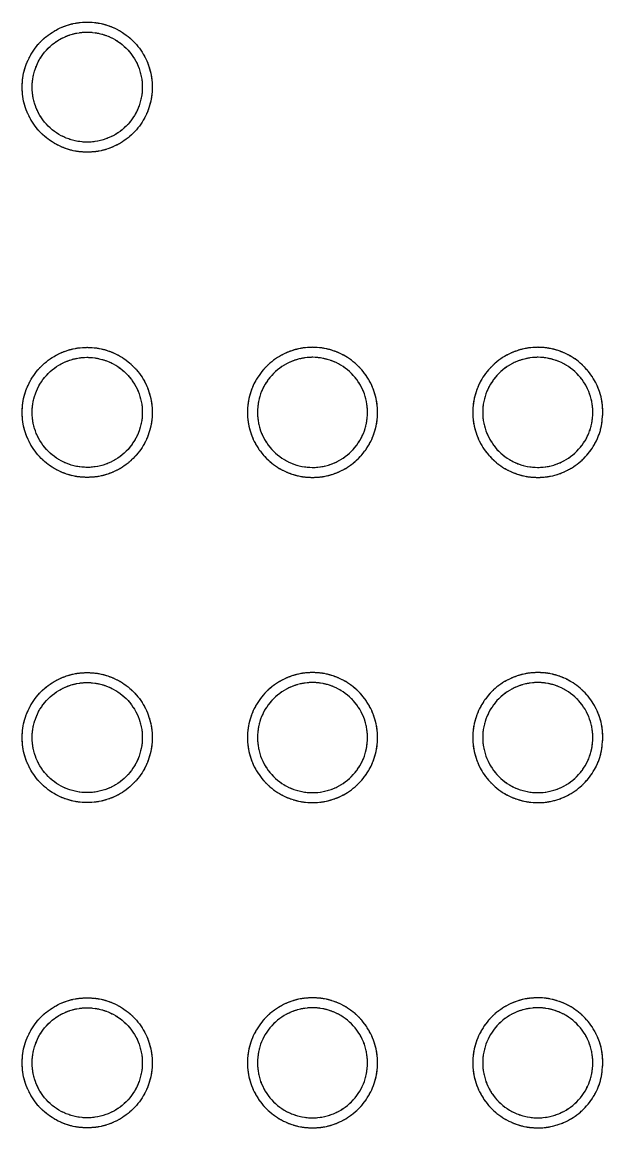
# Model space of a CAD drawing. Header units: millimetres. Extents: x 18456 to 179493, y -203649 to 469211.
# Drawn here: x 108731.6 to 108847.6, y 133490.6 to 133711.6 of the extents above; entities that cross this region are included whole.
import ezdxf

# ---------------------------------------------------------------- set-up
doc = ezdxf.new("R2010")
doc.units = ezdxf.units.MM
doc.linetypes.add('X-평면도(기본형)$0$HIDDENX2', pattern=[0.75, 0.5, -0.25])
doc.layers.add('X-평면도(기본형)$0$FUR', color=6, linetype='Continuous', true_color=0xff00ff)
doc.layers.add('X-평면도(기본형)$0$KITC', color=6, linetype='Continuous', true_color=0xff00ff)

# ---------------------------------------------------------------- blocks, each defined once
blk = doc.blocks.new('X-평면도(기본형)$0$SB1703 1500')
at = {"layer": 'X-평면도(기본형)$0$FUR', "color": 8, "linetype": 'X-평면도(기본형)$0$HIDDENX2', "ltscale": 2, "true_color": 0x808080}
for points, knots in [([(556.7, 535), (556.71, 535.43), (556.73, 536.27), (557.04, 538.31), (557.97, 541), (560.04, 543.95), (562.79, 546.2), (566.09, 547.71), (568.48, 547.91), (569.7, 548)], [0, 0, 0, 0, 0.06215, 0.124303, 0.302557, 0.476039, 0.648196, 0.821699, 1, 1, 1, 1]), ([(558.7, 535), (558.69, 536.44), (558.99, 537.89), (560.08, 540.53), (560.91, 541.77), (562.93, 543.79), (564.17, 544.62), (566.8, 545.71), (568.27, 546.01), (571.13, 546.01), (572.59, 545.71), (575.22, 544.62), (576.47, 543.79), (578.49, 541.77), (579.31, 540.54), (580.13, 538.55), (580.55, 537.17), (580.7, 535.72), (580.7, 535)], [0, 0, 0, 0, 0.125, 0.125, 0.25, 0.25, 0.375, 0.375, 0.5, 0.5, 0.625, 0.625, 0.75, 0.75, 0.875, 0.875, 0.9375, 1, 1, 1, 1]), ([(569.7, 548), (570.3, 547.98), (571.49, 547.93), (573.25, 547.55), (574.93, 546.95), (576.52, 546.12), (577.98, 545.08), (579.29, 543.84), (580.41, 542.44), (581.32, 540.91), (582.02, 539.26), (582.44, 537.7), (582.66, 536.27), (582.69, 535.43), (582.7, 535)], [0, 0, 0, 0, 0.088042, 0.175459, 0.262672, 0.350076, 0.438092, 0.526097, 0.613477, 0.700655, 0.788028, 0.876017, 0.938006, 1, 1, 1, 1]), ([(621.7, 535), (621.71, 535.43), (621.73, 536.28), (622.04, 538.3), (622.96, 540.98), (625.03, 543.94), (627.82, 546.22), (631.12, 547.72), (633.5, 547.91), (634.7, 548)], [0, 0, 0, 0, 0.062497, 0.124999, 0.300236, 0.474659, 0.65048, 0.824855, 1, 1, 1, 1]), ([(623.7, 535.01), (623.7, 536.44), (623.98, 537.87), (625.08, 540.54), (625.9, 541.77), (627.94, 543.8), (629.15, 544.61), (631.81, 545.72), (633.26, 546), (636.14, 546), (637.57, 545.72), (640.23, 544.62), (641.46, 543.8), (643.49, 541.76), (644.3, 540.55), (645.13, 538.56), (645.56, 537.15), (645.7, 535.72), (645.7, 535)], [0, 0, 0, 0, 0.125, 0.125, 0.25, 0.25, 0.375, 0.375, 0.5, 0.5, 0.625, 0.625, 0.75, 0.75, 0.875, 0.875, 0.9375, 1, 1, 1, 1]), ([(634.7, 548), (635.3, 547.98), (636.49, 547.93), (638.24, 547.55), (639.92, 546.95), (641.51, 546.12), (642.97, 545.08), (644.28, 543.85), (645.4, 542.46), (646.32, 540.92), (647.02, 539.28), (647.44, 537.71), (647.66, 536.28), (647.68, 535.43), (647.7, 535)], [0, 0, 0, 0, 0.087928, 0.175234, 0.262339, 0.349635, 0.437543, 0.525455, 0.612762, 0.699881, 0.78721, 0.875169, 0.937583, 1, 1, 1, 1]), ([(686.7, 535), (686.71, 535.43), (686.73, 536.28), (687.05, 538.32), (687.98, 541.01), (690.05, 543.96), (692.8, 546.2), (696.09, 547.71), (698.48, 547.91), (699.7, 548)], [0, 0, 0, 0, 0.06256, 0.125123, 0.303291, 0.476637, 0.648633, 0.821947, 1, 1, 1, 1]), ([(688.7, 535.01), (688.7, 536.44), (688.98, 537.87), (690.08, 540.54), (690.9, 541.77), (692.94, 543.8), (694.15, 544.61), (696.81, 545.72), (698.26, 546), (701.14, 546), (702.57, 545.72), (705.23, 544.62), (706.46, 543.8), (708.49, 541.76), (709.3, 540.55), (710.13, 538.56), (710.56, 537.15), (710.7, 535.72), (710.7, 535)], [0, 0, 0, 0, 0.125, 0.125, 0.25, 0.25, 0.375, 0.375, 0.5, 0.5, 0.625, 0.625, 0.75, 0.75, 0.875, 0.875, 0.9375, 1, 1, 1, 1]), ([(699.7, 548), (700.3, 547.98), (701.49, 547.93), (703.24, 547.55), (704.92, 546.95), (706.51, 546.13), (707.97, 545.09), (709.28, 543.85), (710.4, 542.46), (711.31, 540.93), (712.02, 539.28), (712.44, 537.71), (712.66, 536.28), (712.68, 535.43), (712.7, 535)], [0, 0, 0, 0, 0.087915, 0.175213, 0.26231, 0.349601, 0.437504, 0.525412, 0.612715, 0.699831, 0.787156, 0.875113, 0.937555, 1, 1, 1, 1]), ([(569.7, 522), (569.07, 522.03), (567.83, 522.08), (566.02, 522.49), (564.28, 523.14), (562.65, 524.03), (561.16, 525.14), (559.84, 526.46), (558.72, 527.96), (557.83, 529.59), (557.19, 531.32), (556.77, 533.14), (556.72, 534.38), (556.7, 535)], [0, 0, 0, 0, 0.091538, 0.182262, 0.272651, 0.363142, 0.454185, 0.545957, 0.636987, 0.727454, 0.817813, 0.908502, 1, 1, 1, 1]), ([(580.7, 535), (580.7, 534.28), (580.55, 532.84), (580.14, 531.47), (579.31, 529.47), (578.49, 528.24), (576.46, 526.21), (575.23, 525.39), (572.59, 524.29), (571.13, 524), (568.27, 524), (566.81, 524.29), (564.17, 525.38), (562.93, 526.21), (560.91, 528.24), (560.08, 529.47), (558.98, 532.13), (558.7, 533.56), (558.7, 535)], [0, 0, 0, 0, 0.0625, 0.125, 0.125, 0.25, 0.25, 0.375, 0.375, 0.5, 0.5, 0.625, 0.625, 0.75, 0.75, 0.875, 0.875, 1, 1, 1, 1]), ([(582.7, 535), (582.67, 534.38), (582.62, 533.14), (582.21, 531.32), (581.56, 529.59), (580.67, 527.96), (579.56, 526.46), (578.24, 525.14), (576.74, 524.03), (575.11, 523.14), (573.38, 522.49), (571.56, 522.08), (570.32, 522.03), (569.7, 522)], [0, 0, 0, 0, 0.09147, 0.182145, 0.272505, 0.362983, 0.454029, 0.54582, 0.636879, 0.727381, 0.817773, 0.908487, 1, 1, 1, 1]), ([(634.7, 522), (634.07, 522.03), (632.83, 522.08), (631.02, 522.49), (629.28, 523.14), (627.65, 524.02), (626.16, 525.14), (624.84, 526.46), (623.72, 527.96), (622.83, 529.58), (622.19, 531.32), (621.77, 533.14), (621.72, 534.38), (621.7, 535)], [0, 0, 0, 0, 0.091506, 0.182204, 0.27257, 0.36304, 0.454067, 0.545831, 0.636865, 0.727348, 0.817732, 0.908455, 1, 1, 1, 1]), ([(645.7, 535), (645.7, 534.28), (645.55, 532.83), (645.13, 531.46), (644.31, 529.47), (643.49, 528.24), (641.46, 526.21), (640.24, 525.4), (637.58, 524.29), (636.13, 524), (633.26, 524), (631.83, 524.29), (629.16, 525.39), (627.93, 526.21), (625.9, 528.24), (625.09, 529.45), (623.98, 532.12), (623.7, 533.57), (623.7, 535.01)], [0, 0, 0, 0, 0.0625, 0.125, 0.125, 0.25, 0.25, 0.375, 0.375, 0.5, 0.5, 0.625, 0.625, 0.75, 0.75, 0.875, 0.875, 1, 1, 1, 1]), ([(647.7, 535), (647.67, 534.38), (647.62, 533.14), (647.21, 531.32), (646.56, 529.59), (645.67, 527.96), (644.56, 526.46), (643.23, 525.14), (641.74, 524.03), (640.11, 523.14), (638.38, 522.49), (636.56, 522.08), (635.32, 522.03), (634.7, 522)], [0, 0, 0, 0, 0.091519, 0.182231, 0.272616, 0.363111, 0.454163, 0.545948, 0.636992, 0.727474, 0.81784, 0.908524, 1, 1, 1, 1]), ([(699.7, 522), (699.07, 522.03), (697.83, 522.08), (696.02, 522.49), (694.28, 523.14), (692.65, 524.02), (691.16, 525.14), (689.84, 526.46), (688.72, 527.95), (687.83, 529.58), (687.19, 531.32), (686.77, 533.14), (686.72, 534.38), (686.7, 535)], [0, 0, 0, 0, 0.0915, 0.182195, 0.27256, 0.363031, 0.454058, 0.545824, 0.636861, 0.727345, 0.81773, 0.908454, 1, 1, 1, 1]), ([(710.7, 535), (710.7, 534.28), (710.55, 532.83), (710.13, 531.46), (709.31, 529.47), (708.49, 528.24), (706.46, 526.21), (705.24, 525.39), (702.58, 524.29), (701.13, 524), (698.26, 524), (696.83, 524.29), (694.16, 525.39), (692.93, 526.21), (690.9, 528.24), (690.09, 529.45), (688.98, 532.12), (688.7, 533.57), (688.7, 535.01)], [0, 0, 0, 0, 0.0625, 0.125, 0.125, 0.25, 0.25, 0.375, 0.375, 0.5, 0.5, 0.625, 0.625, 0.75, 0.75, 0.875, 0.875, 1, 1, 1, 1]), ([(712.7, 535), (712.67, 534.38), (712.62, 533.14), (712.21, 531.32), (711.56, 529.58), (710.67, 527.96), (709.56, 526.46), (708.23, 525.14), (706.74, 524.02), (705.11, 523.14), (703.38, 522.49), (701.56, 522.08), (700.32, 522.03), (699.7, 522)], [0, 0, 0, 0, 0.091526, 0.182242, 0.272628, 0.363122, 0.454172, 0.545954, 0.636995, 0.727475, 0.817841, 0.908524, 1, 1, 1, 1]), ([(556.7, 490), (556.72, 490.63), (556.77, 491.87), (557.19, 493.69), (557.83, 495.42), (558.72, 497.05), (559.84, 498.54), (561.16, 499.87), (562.65, 500.98), (564.28, 501.87), (566.02, 502.51), (567.83, 502.93), (569.07, 502.98), (569.7, 503)], [0, 0, 0, 0, 0.091508, 0.18221, 0.272587, 0.363074, 0.454121, 0.545904, 0.63695, 0.727436, 0.817811, 0.908507, 1, 1, 1, 1]), ([(569.7, 503), (570.32, 502.98), (571.56, 502.93), (573.38, 502.51), (575.11, 501.87), (576.74, 500.98), (578.24, 499.87), (579.56, 498.54), (580.67, 497.05), (581.56, 495.42), (582.21, 493.68), (582.62, 491.87), (582.67, 490.63), (582.7, 490)], [0, 0, 0, 0, 0.091511, 0.182215, 0.272587, 0.363064, 0.454096, 0.545864, 0.636899, 0.727379, 0.817756, 0.908469, 1, 1, 1, 1]), ([(621.7, 490.01), (621.72, 490.63), (621.77, 491.87), (622.19, 493.69), (622.83, 495.42), (623.72, 497.05), (624.84, 498.55), (626.16, 499.87), (627.65, 500.98), (629.28, 501.87), (631.02, 502.51), (632.83, 502.93), (634.07, 502.98), (634.7, 503)], [0, 0, 0, 0, 0.091498, 0.182195, 0.272569, 0.363057, 0.454107, 0.545895, 0.636945, 0.727435, 0.817812, 0.908508, 1, 1, 1, 1]), ([(634.7, 503), (635.32, 502.98), (636.56, 502.93), (638.38, 502.51), (640.11, 501.87), (641.74, 500.98), (643.24, 499.87), (644.56, 498.54), (645.67, 497.05), (646.56, 495.42), (647.21, 493.68), (647.62, 491.87), (647.67, 490.63), (647.7, 490)], [0, 0, 0, 0, 0.091516, 0.182223, 0.272599, 0.36308, 0.454115, 0.545884, 0.636918, 0.727396, 0.817769, 0.908477, 1, 1, 1, 1]), ([(686.7, 490), (686.72, 490.63), (686.77, 491.87), (687.19, 493.69), (687.83, 495.42), (688.72, 497.05), (689.84, 498.54), (691.16, 499.87), (692.65, 500.98), (694.28, 501.87), (696.02, 502.51), (697.83, 502.93), (699.07, 502.98), (699.7, 503)], [0, 0, 0, 0, 0.091502, 0.182198, 0.272571, 0.363056, 0.454104, 0.545889, 0.636939, 0.727429, 0.817808, 0.908506, 1, 1, 1, 1]), ([(699.7, 503), (700.32, 502.98), (701.56, 502.93), (703.38, 502.51), (705.11, 501.87), (706.74, 500.98), (708.23, 499.87), (709.56, 498.54), (710.67, 497.05), (711.56, 495.42), (712.21, 493.69), (712.62, 491.87), (712.67, 490.63), (712.7, 490)], [0, 0, 0, 0, 0.091513, 0.182221, 0.272599, 0.363081, 0.454119, 0.545892, 0.636927, 0.727404, 0.817775, 0.90848, 1, 1, 1, 1]), ([(558.7, 490), (558.69, 491.44), (558.99, 492.89), (560.08, 495.53), (560.91, 496.77), (562.93, 498.79), (564.17, 499.62), (566.8, 500.71), (568.27, 501.01), (571.13, 501.01), (572.59, 500.71), (575.22, 499.62), (576.47, 498.79), (578.49, 496.77), (579.31, 495.54), (580.13, 493.55), (580.55, 492.17), (580.7, 490.72), (580.7, 490)], [0, 0, 0, 0, 0.125, 0.125, 0.25, 0.25, 0.375, 0.375, 0.5, 0.5, 0.625, 0.625, 0.75, 0.75, 0.875, 0.875, 0.9375, 1, 1, 1, 1]), ([(623.7, 490.01), (623.7, 491.44), (623.98, 492.87), (625.08, 495.54), (625.9, 496.77), (627.94, 498.8), (629.15, 499.61), (631.81, 500.72), (633.26, 501), (636.14, 501), (637.57, 500.72), (640.23, 499.62), (641.46, 498.8), (643.49, 496.76), (644.3, 495.55), (645.13, 493.56), (645.56, 492.15), (645.7, 490.72), (645.7, 490)], [0, 0, 0, 0, 0.125, 0.125, 0.25, 0.25, 0.375, 0.375, 0.5, 0.5, 0.625, 0.625, 0.75, 0.75, 0.875, 0.875, 0.9375, 1, 1, 1, 1]), ([(688.7, 490), (688.69, 491.44), (688.99, 492.89), (690.08, 495.53), (690.91, 496.77), (692.93, 498.8), (694.17, 499.62), (696.8, 500.71), (698.27, 501.01), (701.13, 501.01), (702.59, 500.71), (705.22, 499.62), (706.47, 498.79), (708.49, 496.77), (709.31, 495.54), (710.13, 493.55), (710.55, 492.17), (710.7, 490.72), (710.7, 490)], [0, 0, 0, 0, 0.125, 0.125, 0.25, 0.25, 0.375, 0.375, 0.5, 0.5, 0.625, 0.625, 0.75, 0.75, 0.875, 0.875, 0.9375, 1, 1, 1, 1]), ([(569.7, 477), (569.07, 477.03), (567.83, 477.08), (566.02, 477.49), (564.28, 478.14), (562.65, 479.02), (561.16, 480.14), (559.84, 481.46), (558.72, 482.96), (557.83, 484.58), (557.19, 486.32), (556.77, 488.14), (556.72, 489.38), (556.7, 490)], [0, 0, 0, 0, 0.091507, 0.18221, 0.272583, 0.363063, 0.4541, 0.545874, 0.636913, 0.727394, 0.817769, 0.908478, 1, 1, 1, 1]), ([(580.7, 490), (580.7, 489.28), (580.55, 487.84), (580.14, 486.47), (579.31, 484.47), (578.49, 483.24), (576.46, 481.21), (575.23, 480.39), (572.59, 479.29), (571.13, 479), (568.27, 479), (566.81, 479.29), (564.17, 480.38), (562.93, 481.21), (560.91, 483.24), (560.08, 484.47), (558.98, 487.13), (558.7, 488.56), (558.7, 490)], [0, 0, 0, 0, 0.0625, 0.125, 0.125, 0.25, 0.25, 0.375, 0.375, 0.5, 0.5, 0.625, 0.625, 0.75, 0.75, 0.875, 0.875, 1, 1, 1, 1]), ([(582.7, 490), (582.67, 489.38), (582.62, 488.14), (582.21, 486.32), (581.56, 484.59), (580.67, 482.96), (579.56, 481.46), (578.24, 480.14), (576.74, 479.03), (575.11, 478.14), (573.38, 477.49), (571.56, 477.08), (570.32, 477.03), (569.7, 477)], [0, 0, 0, 0, 0.09151, 0.182215, 0.272593, 0.363081, 0.454129, 0.545911, 0.636957, 0.727442, 0.817815, 0.908509, 1, 1, 1, 1]), ([(634.7, 477), (634.07, 477.03), (632.83, 477.08), (631.02, 477.49), (629.28, 478.14), (627.65, 479.03), (626.16, 480.14), (624.84, 481.46), (623.72, 482.96), (622.83, 484.59), (622.19, 486.32), (621.77, 488.14), (621.72, 489.38), (621.7, 490)], [0, 0, 0, 0, 0.091519, 0.182229, 0.272607, 0.363089, 0.454124, 0.545893, 0.636925, 0.727401, 0.817772, 0.908478, 1, 1, 1, 1]), ([(645.7, 490), (645.7, 489.28), (645.55, 487.83), (645.13, 486.46), (644.31, 484.47), (643.49, 483.24), (641.46, 481.21), (640.24, 480.39), (637.58, 479.29), (636.13, 479), (633.26, 479), (631.83, 479.29), (629.16, 480.39), (627.93, 481.21), (625.9, 483.24), (625.09, 484.45), (623.98, 487.12), (623.7, 488.57), (623.7, 490.01)], [0, 0, 0, 0, 0.0625, 0.125, 0.125, 0.25, 0.25, 0.375, 0.375, 0.5, 0.5, 0.625, 0.625, 0.75, 0.75, 0.875, 0.875, 1, 1, 1, 1]), ([(647.7, 490), (647.67, 489.38), (647.62, 488.14), (647.21, 486.32), (646.56, 484.59), (645.67, 482.96), (644.56, 481.46), (643.24, 480.14), (641.74, 479.03), (640.11, 478.14), (638.38, 477.49), (636.56, 477.08), (635.32, 477.03), (634.7, 477)], [0, 0, 0, 0, 0.091501, 0.182198, 0.27257, 0.363054, 0.4541, 0.545883, 0.636932, 0.727421, 0.8178, 0.908501, 1, 1, 1, 1]), ([(699.7, 477), (699.07, 477.03), (697.83, 477.08), (696.02, 477.49), (694.28, 478.14), (692.65, 479.02), (691.16, 480.14), (689.84, 481.46), (688.72, 482.95), (687.83, 484.58), (687.19, 486.32), (686.77, 488.14), (686.72, 489.38), (686.7, 490)], [0, 0, 0, 0, 0.091518, 0.182228, 0.272608, 0.363092, 0.454129, 0.545899, 0.636934, 0.727409, 0.817779, 0.908482, 1, 1, 1, 1]), ([(710.7, 490), (710.7, 489.28), (710.55, 487.84), (710.14, 486.47), (709.31, 484.47), (708.49, 483.24), (706.46, 481.21), (705.23, 480.39), (702.59, 479.29), (701.13, 479), (698.27, 479), (696.81, 479.29), (694.17, 480.38), (692.93, 481.21), (690.91, 483.24), (690.08, 484.47), (688.98, 487.13), (688.7, 488.56), (688.7, 490)], [0, 0, 0, 0, 0.0625, 0.125, 0.125, 0.25, 0.25, 0.375, 0.375, 0.5, 0.5, 0.625, 0.625, 0.75, 0.75, 0.875, 0.875, 1, 1, 1, 1]), ([(712.7, 490), (712.67, 489.38), (712.62, 488.14), (712.21, 486.32), (711.56, 484.59), (710.67, 482.96), (709.56, 481.46), (708.23, 480.14), (706.74, 479.03), (705.11, 478.14), (703.38, 477.49), (701.56, 477.08), (700.32, 477.03), (699.7, 477)], [0, 0, 0, 0, 0.091503, 0.182199, 0.27257, 0.363052, 0.454095, 0.545876, 0.636924, 0.727414, 0.817795, 0.908499, 1, 1, 1, 1]), ([(569.7, 458), (569.07, 457.98), (567.83, 457.93), (566.02, 457.51), (564.28, 456.87), (562.65, 455.98), (561.16, 454.87), (559.84, 453.54), (558.72, 452.05), (557.83, 450.42), (557.19, 448.68), (556.77, 446.87), (556.72, 445.63), (556.7, 445)], [0, 0, 0, 0, 0.091498, 0.182197, 0.272574, 0.363061, 0.454106, 0.545887, 0.636932, 0.727416, 0.817791, 0.908492, 1, 1, 1, 1]), ([(582.7, 445), (582.67, 445.63), (582.62, 446.87), (582.21, 448.68), (581.56, 450.42), (580.67, 452.05), (579.56, 453.54), (578.24, 454.87), (576.74, 455.98), (575.11, 456.87), (573.38, 457.51), (571.56, 457.93), (570.32, 457.98), (569.7, 458)], [0, 0, 0, 0, 0.091518, 0.182224, 0.272599, 0.36308, 0.454119, 0.545896, 0.636936, 0.727419, 0.817793, 0.908495, 1, 1, 1, 1]), ([(634.7, 458), (634.07, 457.98), (632.83, 457.93), (631.02, 457.51), (629.28, 456.87), (627.65, 455.98), (626.16, 454.87), (624.84, 453.54), (623.72, 452.05), (622.83, 450.42), (622.19, 448.68), (621.77, 446.87), (621.72, 445.63), (621.7, 445)], [0, 0, 0, 0, 0.091502, 0.182206, 0.272587, 0.363077, 0.454126, 0.545909, 0.636953, 0.727435, 0.817805, 0.9085, 1, 1, 1, 1]), ([(647.7, 445), (647.67, 445.63), (647.62, 446.87), (647.21, 448.68), (646.56, 450.42), (645.67, 452.05), (644.56, 453.54), (643.24, 454.87), (641.74, 455.98), (640.11, 456.87), (638.38, 457.51), (636.56, 457.93), (635.32, 457.98), (634.7, 458)], [0, 0, 0, 0, 0.091516, 0.182217, 0.272587, 0.363063, 0.454096, 0.545867, 0.636906, 0.72739, 0.81777, 0.908481, 1, 1, 1, 1]), ([(699.7, 458), (699.07, 457.98), (697.83, 457.93), (696.02, 457.51), (694.28, 456.87), (692.65, 455.98), (691.16, 454.87), (689.84, 453.54), (688.72, 452.05), (687.83, 450.42), (687.19, 448.69), (686.77, 446.87), (686.72, 445.63), (686.7, 445)], [0, 0, 0, 0, 0.091504, 0.182211, 0.272593, 0.363084, 0.454133, 0.545915, 0.636957, 0.727437, 0.817805, 0.908499, 1, 1, 1, 1]), ([(712.7, 445), (712.67, 445.63), (712.62, 446.87), (712.21, 448.69), (711.56, 450.42), (710.67, 452.05), (709.56, 453.54), (708.23, 454.87), (706.74, 455.98), (705.11, 456.87), (703.38, 457.51), (701.56, 457.93), (700.32, 457.98), (699.7, 458)], [0, 0, 0, 0, 0.091513, 0.182212, 0.27258, 0.363055, 0.454088, 0.545861, 0.636901, 0.727387, 0.81777, 0.908482, 1, 1, 1, 1]), ([(764.7, 458), (764.07, 457.98), (762.83, 457.93), (761.02, 457.51), (759.28, 456.87), (757.65, 455.98), (756.16, 454.87), (754.84, 453.54), (753.72, 452.05), (752.83, 450.42), (752.19, 448.69), (751.77, 446.87), (751.72, 445.63), (751.7, 445)], [0, 0, 0, 0, 0.091507, 0.182216, 0.2726, 0.363093, 0.454141, 0.545921, 0.636961, 0.727439, 0.817805, 0.908498, 1, 1, 1, 1]), ([(777.7, 445), (777.67, 445.63), (777.62, 446.87), (777.21, 448.69), (776.56, 450.42), (775.67, 452.05), (774.56, 453.54), (773.23, 454.87), (771.74, 455.98), (770.11, 456.87), (768.38, 457.51), (766.56, 457.93), (765.32, 457.98), (764.7, 458)], [0, 0, 0, 0, 0.09151, 0.182206, 0.272572, 0.363045, 0.454079, 0.545853, 0.636895, 0.727384, 0.817769, 0.908482, 1, 1, 1, 1]), ([(580.7, 445), (580.7, 445.72), (580.55, 447.17), (580.13, 448.55), (579.31, 450.54), (578.49, 451.77), (576.47, 453.79), (575.22, 454.62), (572.59, 455.71), (571.13, 456.01), (568.27, 456.01), (566.8, 455.71), (564.17, 454.62), (562.93, 453.79), (560.91, 451.77), (560.08, 450.53), (558.99, 447.89), (558.69, 446.44), (558.7, 445)], [0, 0, 0, 0, 0.0625, 0.125, 0.125, 0.25, 0.25, 0.375, 0.375, 0.5, 0.5, 0.625, 0.625, 0.75, 0.75, 0.875, 0.875, 1, 1, 1, 1]), ([(645.7, 445), (645.7, 445.72), (645.55, 447.17), (645.13, 448.55), (644.31, 450.54), (643.49, 451.77), (641.47, 453.79), (640.22, 454.62), (637.59, 455.71), (636.13, 456.01), (633.27, 456.01), (631.8, 455.71), (629.17, 454.62), (627.93, 453.79), (625.91, 451.77), (625.08, 450.53), (623.99, 447.89), (623.69, 446.44), (623.7, 445)], [0, 0, 0, 0, 0.0625, 0.125, 0.125, 0.25, 0.25, 0.375, 0.375, 0.5, 0.5, 0.625, 0.625, 0.75, 0.75, 0.875, 0.875, 1, 1, 1, 1]), ([(710.7, 445), (710.7, 445.72), (710.55, 447.17), (710.13, 448.55), (709.31, 450.54), (708.49, 451.77), (706.47, 453.79), (705.22, 454.62), (702.59, 455.71), (701.13, 456.01), (698.27, 456.01), (696.8, 455.71), (694.17, 454.62), (692.93, 453.79), (690.91, 451.77), (690.08, 450.53), (688.99, 447.89), (688.69, 446.44), (688.7, 445)], [0, 0, 0, 0, 0.0625, 0.125, 0.125, 0.25, 0.25, 0.375, 0.375, 0.5, 0.5, 0.625, 0.625, 0.75, 0.75, 0.875, 0.875, 1, 1, 1, 1]), ([(775.7, 445), (775.7, 445.72), (775.55, 447.17), (775.13, 448.55), (774.31, 450.54), (773.49, 451.77), (771.47, 453.79), (770.22, 454.62), (767.59, 455.71), (766.13, 456.01), (763.27, 456.01), (761.8, 455.71), (759.17, 454.62), (757.93, 453.79), (755.91, 451.77), (755.08, 450.53), (753.99, 447.89), (753.69, 446.44), (753.7, 445)], [0, 0, 0, 0, 0.0625, 0.125, 0.125, 0.25, 0.25, 0.375, 0.375, 0.5, 0.5, 0.625, 0.625, 0.75, 0.75, 0.875, 0.875, 1, 1, 1, 1]), ([(556.7, 445), (556.72, 444.38), (556.77, 443.14), (557.19, 441.32), (557.83, 439.58), (558.72, 437.96), (559.84, 436.46), (561.16, 435.14), (562.65, 434.03), (564.28, 433.14), (566.02, 432.49), (567.83, 432.08), (569.07, 432.03), (569.69, 432)], [0, 0, 0, 0, 0.091517, 0.182222, 0.272595, 0.363076, 0.454114, 0.545889, 0.636929, 0.727412, 0.817788, 0.908492, 1, 1, 1, 1]), ([(558.7, 445), (558.7, 443.56), (558.98, 442.13), (560.08, 439.47), (560.91, 438.24), (562.93, 436.21), (564.17, 435.38), (566.81, 434.29), (568.27, 434), (571.13, 434), (572.59, 434.29), (575.23, 435.39), (576.46, 436.21), (578.49, 438.24), (579.31, 439.47), (580.14, 441.47), (580.55, 442.84), (580.7, 444.28), (580.7, 445)], [0, 0, 0, 0, 0.125, 0.125, 0.25, 0.25, 0.375, 0.375, 0.5, 0.5, 0.625, 0.625, 0.75, 0.75, 0.875, 0.875, 0.9375, 1, 1, 1, 1]), ([(569.7, 432), (570.32, 432.03), (571.56, 432.08), (573.38, 432.49), (575.11, 433.14), (576.74, 434.03), (578.24, 435.14), (579.56, 436.46), (580.67, 437.96), (581.56, 439.59), (582.21, 441.32), (582.62, 443.14), (582.67, 444.38), (582.7, 445)], [0, 0, 0, 0, 0.091504, 0.182205, 0.272581, 0.363065, 0.454106, 0.54588, 0.636921, 0.727404, 0.81778, 0.908485, 1, 1, 1, 1]), ([(621.7, 445), (621.72, 444.38), (621.77, 443.14), (622.19, 441.32), (622.83, 439.58), (623.72, 437.95), (624.84, 436.46), (626.16, 435.14), (627.65, 434.02), (629.28, 433.14), (631.02, 432.49), (632.83, 432.08), (634.07, 432.03), (634.7, 432)], [0, 0, 0, 0, 0.091511, 0.182209, 0.272578, 0.363054, 0.454089, 0.545862, 0.636903, 0.727389, 0.81777, 0.908482, 1, 1, 1, 1]), ([(623.7, 445), (623.7, 443.56), (623.98, 442.13), (625.08, 439.47), (625.91, 438.24), (627.93, 436.21), (629.17, 435.38), (631.81, 434.29), (633.27, 434), (636.13, 434), (637.59, 434.29), (640.23, 435.39), (641.46, 436.21), (643.49, 438.24), (644.31, 439.47), (645.14, 441.47), (645.55, 442.84), (645.7, 444.28), (645.7, 445)], [0, 0, 0, 0, 0.125, 0.125, 0.25, 0.25, 0.375, 0.375, 0.5, 0.5, 0.625, 0.625, 0.75, 0.75, 0.875, 0.875, 0.9375, 1, 1, 1, 1]), ([(634.7, 432), (635.32, 432.03), (636.56, 432.08), (638.38, 432.49), (640.11, 433.14), (641.74, 434.03), (643.24, 435.14), (644.56, 436.46), (645.67, 437.96), (646.56, 439.59), (647.21, 441.32), (647.62, 443.14), (647.67, 444.38), (647.7, 445)], [0, 0, 0, 0, 0.091505, 0.182211, 0.272593, 0.363084, 0.454132, 0.545915, 0.636957, 0.727438, 0.817807, 0.9085, 1, 1, 1, 1]), ([(686.7, 445), (686.72, 444.38), (686.77, 443.14), (687.19, 441.32), (687.83, 439.58), (688.72, 437.95), (689.84, 436.46), (691.16, 435.14), (692.65, 434.02), (694.28, 433.14), (696.02, 432.49), (697.83, 432.08), (699.07, 432.03), (699.7, 432)], [0, 0, 0, 0, 0.091509, 0.182205, 0.272572, 0.363047, 0.454083, 0.545857, 0.636899, 0.727387, 0.81777, 0.908483, 1, 1, 1, 1]), ([(688.7, 445), (688.7, 443.56), (688.98, 442.13), (690.08, 439.47), (690.91, 438.24), (692.93, 436.21), (694.17, 435.38), (696.81, 434.29), (698.27, 434), (701.13, 434), (702.59, 434.29), (705.23, 435.39), (706.46, 436.21), (708.49, 438.24), (709.31, 439.47), (710.14, 441.47), (710.55, 442.84), (710.7, 444.28), (710.7, 445)], [0, 0, 0, 0, 0.125, 0.125, 0.25, 0.25, 0.375, 0.375, 0.5, 0.5, 0.625, 0.625, 0.75, 0.75, 0.875, 0.875, 0.9375, 1, 1, 1, 1]), ([(699.7, 432), (700.32, 432.03), (701.56, 432.08), (703.38, 432.49), (705.11, 433.14), (706.74, 434.03), (708.23, 435.14), (709.56, 436.46), (710.67, 437.96), (711.56, 439.59), (712.21, 441.32), (712.62, 443.14), (712.67, 444.38), (712.7, 445)], [0, 0, 0, 0, 0.091507, 0.182215, 0.272599, 0.363091, 0.45414, 0.545921, 0.636963, 0.727441, 0.817808, 0.9085, 1, 1, 1, 1]), ([(751.7, 445), (751.72, 444.38), (751.77, 443.14), (752.19, 441.32), (752.83, 439.58), (753.72, 437.95), (754.84, 436.46), (756.16, 435.14), (757.65, 434.02), (759.28, 433.14), (761.02, 432.49), (762.83, 432.08), (764.07, 432.03), (764.7, 432)], [0, 0, 0, 0, 0.091507, 0.182201, 0.272565, 0.363039, 0.454075, 0.545851, 0.636894, 0.727384, 0.81777, 0.908484, 1, 1, 1, 1]), ([(753.7, 445), (753.7, 443.56), (753.98, 442.13), (755.08, 439.47), (755.91, 438.24), (757.93, 436.21), (759.17, 435.38), (761.81, 434.29), (763.27, 434), (766.13, 434), (767.59, 434.29), (770.23, 435.39), (771.46, 436.21), (773.49, 438.24), (774.31, 439.47), (775.14, 441.47), (775.55, 442.84), (775.7, 444.28), (775.7, 445)], [0, 0, 0, 0, 0.125, 0.125, 0.25, 0.25, 0.375, 0.375, 0.5, 0.5, 0.625, 0.625, 0.75, 0.75, 0.875, 0.875, 0.9375, 1, 1, 1, 1]), ([(764.7, 432), (765.32, 432.03), (766.56, 432.08), (768.38, 432.49), (770.11, 433.14), (771.74, 434.02), (773.23, 435.14), (774.56, 436.46), (775.67, 437.96), (776.56, 439.59), (777.21, 441.32), (777.62, 443.14), (777.67, 444.38), (777.7, 445)], [0, 0, 0, 0, 0.091509, 0.18222, 0.272606, 0.3631, 0.454149, 0.54593, 0.636969, 0.727446, 0.81781, 0.9085, 1, 1, 1, 1])]:
    blk.add_open_spline(points, degree=3, knots=knots, dxfattribs=at)
at = {"layer": 'X-평면도(기본형)$0$FUR', "color": 8, "true_color": 0x808080}
for points, knots in [([(556.7, 535), (556.71, 535.43), (556.73, 536.27), (557.04, 538.31), (557.97, 541), (560.04, 543.95), (562.79, 546.2), (566.09, 547.71), (568.48, 547.91), (569.7, 548)], [0, 0, 0, 0, 0.06215, 0.124303, 0.302557, 0.476039, 0.648196, 0.821699, 1, 1, 1, 1]), ([(558.7, 535), (558.69, 536.44), (558.99, 537.89), (560.08, 540.53), (560.91, 541.77), (562.93, 543.79), (564.17, 544.62), (566.8, 545.71), (568.27, 546.01), (571.13, 546.01), (572.59, 545.71), (575.22, 544.62), (576.47, 543.79), (578.49, 541.77), (579.31, 540.54), (580.13, 538.55), (580.55, 537.17), (580.7, 535.72), (580.7, 535)], [0, 0, 0, 0, 0.125, 0.125, 0.25, 0.25, 0.375, 0.375, 0.5, 0.5, 0.625, 0.625, 0.75, 0.75, 0.875, 0.875, 0.9375, 1, 1, 1, 1]), ([(569.7, 548), (570.3, 547.98), (571.49, 547.93), (573.25, 547.55), (574.93, 546.95), (576.52, 546.12), (577.98, 545.08), (579.29, 543.84), (580.41, 542.44), (581.32, 540.91), (582.02, 539.26), (582.44, 537.7), (582.66, 536.27), (582.69, 535.43), (582.7, 535)], [0, 0, 0, 0, 0.088042, 0.175459, 0.262672, 0.350076, 0.438092, 0.526097, 0.613477, 0.700655, 0.788028, 0.876017, 0.938006, 1, 1, 1, 1]), ([(621.7, 535), (621.71, 535.43), (621.73, 536.28), (622.04, 538.3), (622.96, 540.98), (625.03, 543.94), (627.82, 546.22), (631.12, 547.72), (633.5, 547.91), (634.7, 548)], [0, 0, 0, 0, 0.062497, 0.124999, 0.300236, 0.474659, 0.65048, 0.824855, 1, 1, 1, 1]), ([(623.7, 535.01), (623.7, 536.44), (623.98, 537.87), (625.08, 540.54), (625.9, 541.77), (627.94, 543.8), (629.15, 544.61), (631.81, 545.72), (633.26, 546), (636.14, 546), (637.57, 545.72), (640.23, 544.62), (641.46, 543.8), (643.49, 541.76), (644.3, 540.55), (645.13, 538.56), (645.56, 537.15), (645.7, 535.72), (645.7, 535)], [0, 0, 0, 0, 0.125, 0.125, 0.25, 0.25, 0.375, 0.375, 0.5, 0.5, 0.625, 0.625, 0.75, 0.75, 0.875, 0.875, 0.9375, 1, 1, 1, 1]), ([(634.7, 548), (635.3, 547.98), (636.49, 547.93), (638.24, 547.55), (639.92, 546.95), (641.51, 546.12), (642.97, 545.08), (644.28, 543.85), (645.4, 542.46), (646.32, 540.92), (647.02, 539.28), (647.44, 537.71), (647.66, 536.28), (647.68, 535.43), (647.7, 535)], [0, 0, 0, 0, 0.087928, 0.175234, 0.262339, 0.349635, 0.437543, 0.525455, 0.612762, 0.699881, 0.78721, 0.875169, 0.937583, 1, 1, 1, 1]), ([(686.7, 535), (686.71, 535.43), (686.73, 536.28), (687.05, 538.32), (687.98, 541.01), (690.05, 543.96), (692.8, 546.2), (696.09, 547.71), (698.48, 547.91), (699.7, 548)], [0, 0, 0, 0, 0.06256, 0.125123, 0.303291, 0.476637, 0.648633, 0.821947, 1, 1, 1, 1]), ([(688.7, 535.01), (688.7, 536.44), (688.98, 537.87), (690.08, 540.54), (690.9, 541.77), (692.94, 543.8), (694.15, 544.61), (696.81, 545.72), (698.26, 546), (701.14, 546), (702.57, 545.72), (705.23, 544.62), (706.46, 543.8), (708.49, 541.76), (709.3, 540.55), (710.13, 538.56), (710.56, 537.15), (710.7, 535.72), (710.7, 535)], [0, 0, 0, 0, 0.125, 0.125, 0.25, 0.25, 0.375, 0.375, 0.5, 0.5, 0.625, 0.625, 0.75, 0.75, 0.875, 0.875, 0.9375, 1, 1, 1, 1]), ([(699.7, 548), (700.3, 547.98), (701.49, 547.93), (703.24, 547.55), (704.92, 546.95), (706.51, 546.13), (707.97, 545.09), (709.28, 543.85), (710.4, 542.46), (711.31, 540.93), (712.02, 539.28), (712.44, 537.71), (712.66, 536.28), (712.68, 535.43), (712.7, 535)], [0, 0, 0, 0, 0.087915, 0.175213, 0.26231, 0.349601, 0.437504, 0.525412, 0.612715, 0.699831, 0.787156, 0.875113, 0.937555, 1, 1, 1, 1]), ([(569.7, 522), (569.07, 522.03), (567.83, 522.08), (566.02, 522.49), (564.28, 523.14), (562.65, 524.03), (561.16, 525.14), (559.84, 526.46), (558.72, 527.96), (557.83, 529.59), (557.19, 531.32), (556.77, 533.14), (556.72, 534.38), (556.7, 535)], [0, 0, 0, 0, 0.091538, 0.182262, 0.272651, 0.363142, 0.454185, 0.545957, 0.636987, 0.727454, 0.817813, 0.908502, 1, 1, 1, 1]), ([(580.7, 535), (580.7, 534.28), (580.55, 532.84), (580.14, 531.47), (579.31, 529.47), (578.49, 528.24), (576.46, 526.21), (575.23, 525.39), (572.59, 524.29), (571.13, 524), (568.27, 524), (566.81, 524.29), (564.17, 525.38), (562.93, 526.21), (560.91, 528.24), (560.08, 529.47), (558.98, 532.13), (558.7, 533.56), (558.7, 535)], [0, 0, 0, 0, 0.0625, 0.125, 0.125, 0.25, 0.25, 0.375, 0.375, 0.5, 0.5, 0.625, 0.625, 0.75, 0.75, 0.875, 0.875, 1, 1, 1, 1]), ([(582.7, 535), (582.67, 534.38), (582.62, 533.14), (582.21, 531.32), (581.56, 529.59), (580.67, 527.96), (579.56, 526.46), (578.24, 525.14), (576.74, 524.03), (575.11, 523.14), (573.38, 522.49), (571.56, 522.08), (570.32, 522.03), (569.7, 522)], [0, 0, 0, 0, 0.09147, 0.182145, 0.272505, 0.362983, 0.454029, 0.54582, 0.636879, 0.727381, 0.817773, 0.908487, 1, 1, 1, 1]), ([(634.7, 522), (634.07, 522.03), (632.83, 522.08), (631.02, 522.49), (629.28, 523.14), (627.65, 524.02), (626.16, 525.14), (624.84, 526.46), (623.72, 527.96), (622.83, 529.58), (622.19, 531.32), (621.77, 533.14), (621.72, 534.38), (621.7, 535)], [0, 0, 0, 0, 0.091506, 0.182204, 0.27257, 0.36304, 0.454067, 0.545831, 0.636865, 0.727348, 0.817732, 0.908455, 1, 1, 1, 1]), ([(645.7, 535), (645.7, 534.28), (645.55, 532.83), (645.13, 531.46), (644.31, 529.47), (643.49, 528.24), (641.46, 526.21), (640.24, 525.4), (637.58, 524.29), (636.13, 524), (633.26, 524), (631.83, 524.29), (629.16, 525.39), (627.93, 526.21), (625.9, 528.24), (625.09, 529.45), (623.98, 532.12), (623.7, 533.57), (623.7, 535.01)], [0, 0, 0, 0, 0.0625, 0.125, 0.125, 0.25, 0.25, 0.375, 0.375, 0.5, 0.5, 0.625, 0.625, 0.75, 0.75, 0.875, 0.875, 1, 1, 1, 1]), ([(647.7, 535), (647.67, 534.38), (647.62, 533.14), (647.21, 531.32), (646.56, 529.59), (645.67, 527.96), (644.56, 526.46), (643.23, 525.14), (641.74, 524.03), (640.11, 523.14), (638.38, 522.49), (636.56, 522.08), (635.32, 522.03), (634.7, 522)], [0, 0, 0, 0, 0.091519, 0.182231, 0.272616, 0.363111, 0.454163, 0.545948, 0.636992, 0.727474, 0.81784, 0.908524, 1, 1, 1, 1]), ([(699.7, 522), (699.07, 522.03), (697.83, 522.08), (696.02, 522.49), (694.28, 523.14), (692.65, 524.02), (691.16, 525.14), (689.84, 526.46), (688.72, 527.95), (687.83, 529.58), (687.19, 531.32), (686.77, 533.14), (686.72, 534.38), (686.7, 535)], [0, 0, 0, 0, 0.0915, 0.182195, 0.27256, 0.363031, 0.454058, 0.545824, 0.636861, 0.727345, 0.81773, 0.908454, 1, 1, 1, 1]), ([(710.7, 535), (710.7, 534.28), (710.55, 532.83), (710.13, 531.46), (709.31, 529.47), (708.49, 528.24), (706.46, 526.21), (705.24, 525.39), (702.58, 524.29), (701.13, 524), (698.26, 524), (696.83, 524.29), (694.16, 525.39), (692.93, 526.21), (690.9, 528.24), (690.09, 529.45), (688.98, 532.12), (688.7, 533.57), (688.7, 535.01)], [0, 0, 0, 0, 0.0625, 0.125, 0.125, 0.25, 0.25, 0.375, 0.375, 0.5, 0.5, 0.625, 0.625, 0.75, 0.75, 0.875, 0.875, 1, 1, 1, 1]), ([(712.7, 535), (712.67, 534.38), (712.62, 533.14), (712.21, 531.32), (711.56, 529.58), (710.67, 527.96), (709.56, 526.46), (708.23, 525.14), (706.74, 524.02), (705.11, 523.14), (703.38, 522.49), (701.56, 522.08), (700.32, 522.03), (699.7, 522)], [0, 0, 0, 0, 0.091526, 0.182242, 0.272628, 0.363122, 0.454172, 0.545954, 0.636995, 0.727475, 0.817841, 0.908524, 1, 1, 1, 1]), ([(556.7, 490), (556.72, 490.63), (556.77, 491.87), (557.19, 493.69), (557.83, 495.42), (558.72, 497.05), (559.84, 498.54), (561.16, 499.87), (562.65, 500.98), (564.28, 501.87), (566.02, 502.51), (567.83, 502.93), (569.07, 502.98), (569.7, 503)], [0, 0, 0, 0, 0.091508, 0.18221, 0.272587, 0.363074, 0.454121, 0.545904, 0.63695, 0.727436, 0.817811, 0.908507, 1, 1, 1, 1]), ([(569.7, 503), (570.32, 502.98), (571.56, 502.93), (573.38, 502.51), (575.11, 501.87), (576.74, 500.98), (578.24, 499.87), (579.56, 498.54), (580.67, 497.05), (581.56, 495.42), (582.21, 493.68), (582.62, 491.87), (582.67, 490.63), (582.7, 490)], [0, 0, 0, 0, 0.091511, 0.182215, 0.272587, 0.363064, 0.454096, 0.545864, 0.636899, 0.727379, 0.817756, 0.908469, 1, 1, 1, 1]), ([(621.7, 490.01), (621.72, 490.63), (621.77, 491.87), (622.19, 493.69), (622.83, 495.42), (623.72, 497.05), (624.84, 498.55), (626.16, 499.87), (627.65, 500.98), (629.28, 501.87), (631.02, 502.51), (632.83, 502.93), (634.07, 502.98), (634.7, 503)], [0, 0, 0, 0, 0.091498, 0.182195, 0.272569, 0.363057, 0.454107, 0.545895, 0.636945, 0.727435, 0.817812, 0.908508, 1, 1, 1, 1]), ([(634.7, 503), (635.32, 502.98), (636.56, 502.93), (638.38, 502.51), (640.11, 501.87), (641.74, 500.98), (643.24, 499.87), (644.56, 498.54), (645.67, 497.05), (646.56, 495.42), (647.21, 493.68), (647.62, 491.87), (647.67, 490.63), (647.7, 490)], [0, 0, 0, 0, 0.091516, 0.182223, 0.272599, 0.36308, 0.454115, 0.545884, 0.636918, 0.727396, 0.817769, 0.908477, 1, 1, 1, 1]), ([(686.7, 490), (686.72, 490.63), (686.77, 491.87), (687.19, 493.69), (687.83, 495.42), (688.72, 497.05), (689.84, 498.54), (691.16, 499.87), (692.65, 500.98), (694.28, 501.87), (696.02, 502.51), (697.83, 502.93), (699.07, 502.98), (699.7, 503)], [0, 0, 0, 0, 0.091502, 0.182198, 0.272571, 0.363056, 0.454104, 0.545889, 0.636939, 0.727429, 0.817808, 0.908506, 1, 1, 1, 1]), ([(699.7, 503), (700.32, 502.98), (701.56, 502.93), (703.38, 502.51), (705.11, 501.87), (706.74, 500.98), (708.23, 499.87), (709.56, 498.54), (710.67, 497.05), (711.56, 495.42), (712.21, 493.69), (712.62, 491.87), (712.67, 490.63), (712.7, 490)], [0, 0, 0, 0, 0.091513, 0.182221, 0.272599, 0.363081, 0.454119, 0.545892, 0.636927, 0.727404, 0.817775, 0.90848, 1, 1, 1, 1]), ([(558.7, 490), (558.69, 491.44), (558.99, 492.89), (560.08, 495.53), (560.91, 496.77), (562.93, 498.79), (564.17, 499.62), (566.8, 500.71), (568.27, 501.01), (571.13, 501.01), (572.59, 500.71), (575.22, 499.62), (576.47, 498.79), (578.49, 496.77), (579.31, 495.54), (580.13, 493.55), (580.55, 492.17), (580.7, 490.72), (580.7, 490)], [0, 0, 0, 0, 0.125, 0.125, 0.25, 0.25, 0.375, 0.375, 0.5, 0.5, 0.625, 0.625, 0.75, 0.75, 0.875, 0.875, 0.9375, 1, 1, 1, 1]), ([(623.7, 490.01), (623.7, 491.44), (623.98, 492.87), (625.08, 495.54), (625.9, 496.77), (627.94, 498.8), (629.15, 499.61), (631.81, 500.72), (633.26, 501), (636.14, 501), (637.57, 500.72), (640.23, 499.62), (641.46, 498.8), (643.49, 496.76), (644.3, 495.55), (645.13, 493.56), (645.56, 492.15), (645.7, 490.72), (645.7, 490)], [0, 0, 0, 0, 0.125, 0.125, 0.25, 0.25, 0.375, 0.375, 0.5, 0.5, 0.625, 0.625, 0.75, 0.75, 0.875, 0.875, 0.9375, 1, 1, 1, 1]), ([(688.7, 490), (688.69, 491.44), (688.99, 492.89), (690.08, 495.53), (690.91, 496.77), (692.93, 498.8), (694.17, 499.62), (696.8, 500.71), (698.27, 501.01), (701.13, 501.01), (702.59, 500.71), (705.22, 499.62), (706.47, 498.79), (708.49, 496.77), (709.31, 495.54), (710.13, 493.55), (710.55, 492.17), (710.7, 490.72), (710.7, 490)], [0, 0, 0, 0, 0.125, 0.125, 0.25, 0.25, 0.375, 0.375, 0.5, 0.5, 0.625, 0.625, 0.75, 0.75, 0.875, 0.875, 0.9375, 1, 1, 1, 1]), ([(569.7, 477), (569.07, 477.03), (567.83, 477.08), (566.02, 477.49), (564.28, 478.14), (562.65, 479.02), (561.16, 480.14), (559.84, 481.46), (558.72, 482.96), (557.83, 484.58), (557.19, 486.32), (556.77, 488.14), (556.72, 489.38), (556.7, 490)], [0, 0, 0, 0, 0.091507, 0.18221, 0.272583, 0.363063, 0.4541, 0.545874, 0.636913, 0.727394, 0.817769, 0.908478, 1, 1, 1, 1]), ([(580.7, 490), (580.7, 489.28), (580.55, 487.84), (580.14, 486.47), (579.31, 484.47), (578.49, 483.24), (576.46, 481.21), (575.23, 480.39), (572.59, 479.29), (571.13, 479), (568.27, 479), (566.81, 479.29), (564.17, 480.38), (562.93, 481.21), (560.91, 483.24), (560.08, 484.47), (558.98, 487.13), (558.7, 488.56), (558.7, 490)], [0, 0, 0, 0, 0.0625, 0.125, 0.125, 0.25, 0.25, 0.375, 0.375, 0.5, 0.5, 0.625, 0.625, 0.75, 0.75, 0.875, 0.875, 1, 1, 1, 1]), ([(582.7, 490), (582.67, 489.38), (582.62, 488.14), (582.21, 486.32), (581.56, 484.59), (580.67, 482.96), (579.56, 481.46), (578.24, 480.14), (576.74, 479.03), (575.11, 478.14), (573.38, 477.49), (571.56, 477.08), (570.32, 477.03), (569.7, 477)], [0, 0, 0, 0, 0.09151, 0.182215, 0.272593, 0.363081, 0.454129, 0.545911, 0.636957, 0.727442, 0.817815, 0.908509, 1, 1, 1, 1]), ([(634.7, 477), (634.07, 477.03), (632.83, 477.08), (631.02, 477.49), (629.28, 478.14), (627.65, 479.03), (626.16, 480.14), (624.84, 481.46), (623.72, 482.96), (622.83, 484.59), (622.19, 486.32), (621.77, 488.14), (621.72, 489.38), (621.7, 490)], [0, 0, 0, 0, 0.091519, 0.182229, 0.272607, 0.363089, 0.454124, 0.545893, 0.636925, 0.727401, 0.817772, 0.908478, 1, 1, 1, 1]), ([(645.7, 490), (645.7, 489.28), (645.55, 487.83), (645.13, 486.46), (644.31, 484.47), (643.49, 483.24), (641.46, 481.21), (640.24, 480.39), (637.58, 479.29), (636.13, 479), (633.26, 479), (631.83, 479.29), (629.16, 480.39), (627.93, 481.21), (625.9, 483.24), (625.09, 484.45), (623.98, 487.12), (623.7, 488.57), (623.7, 490.01)], [0, 0, 0, 0, 0.0625, 0.125, 0.125, 0.25, 0.25, 0.375, 0.375, 0.5, 0.5, 0.625, 0.625, 0.75, 0.75, 0.875, 0.875, 1, 1, 1, 1]), ([(647.7, 490), (647.67, 489.38), (647.62, 488.14), (647.21, 486.32), (646.56, 484.59), (645.67, 482.96), (644.56, 481.46), (643.24, 480.14), (641.74, 479.03), (640.11, 478.14), (638.38, 477.49), (636.56, 477.08), (635.32, 477.03), (634.7, 477)], [0, 0, 0, 0, 0.091501, 0.182198, 0.27257, 0.363054, 0.4541, 0.545883, 0.636932, 0.727421, 0.8178, 0.908501, 1, 1, 1, 1]), ([(699.7, 477), (699.07, 477.03), (697.83, 477.08), (696.02, 477.49), (694.28, 478.14), (692.65, 479.02), (691.16, 480.14), (689.84, 481.46), (688.72, 482.95), (687.83, 484.58), (687.19, 486.32), (686.77, 488.14), (686.72, 489.38), (686.7, 490)], [0, 0, 0, 0, 0.091518, 0.182228, 0.272608, 0.363092, 0.454129, 0.545899, 0.636934, 0.727409, 0.817779, 0.908482, 1, 1, 1, 1]), ([(710.7, 490), (710.7, 489.28), (710.55, 487.84), (710.14, 486.47), (709.31, 484.47), (708.49, 483.24), (706.46, 481.21), (705.23, 480.39), (702.59, 479.29), (701.13, 479), (698.27, 479), (696.81, 479.29), (694.17, 480.38), (692.93, 481.21), (690.91, 483.24), (690.08, 484.47), (688.98, 487.13), (688.7, 488.56), (688.7, 490)], [0, 0, 0, 0, 0.0625, 0.125, 0.125, 0.25, 0.25, 0.375, 0.375, 0.5, 0.5, 0.625, 0.625, 0.75, 0.75, 0.875, 0.875, 1, 1, 1, 1]), ([(712.7, 490), (712.67, 489.38), (712.62, 488.14), (712.21, 486.32), (711.56, 484.59), (710.67, 482.96), (709.56, 481.46), (708.23, 480.14), (706.74, 479.03), (705.11, 478.14), (703.38, 477.49), (701.56, 477.08), (700.32, 477.03), (699.7, 477)], [0, 0, 0, 0, 0.091503, 0.182199, 0.27257, 0.363052, 0.454095, 0.545876, 0.636924, 0.727414, 0.817795, 0.908499, 1, 1, 1, 1]), ([(569.7, 458), (569.07, 457.98), (567.83, 457.93), (566.02, 457.51), (564.28, 456.87), (562.65, 455.98), (561.16, 454.87), (559.84, 453.54), (558.72, 452.05), (557.83, 450.42), (557.19, 448.68), (556.77, 446.87), (556.72, 445.63), (556.7, 445)], [0, 0, 0, 0, 0.091498, 0.182197, 0.272574, 0.363061, 0.454106, 0.545887, 0.636932, 0.727416, 0.817791, 0.908492, 1, 1, 1, 1]), ([(582.7, 445), (582.67, 445.63), (582.62, 446.87), (582.21, 448.68), (581.56, 450.42), (580.67, 452.05), (579.56, 453.54), (578.24, 454.87), (576.74, 455.98), (575.11, 456.87), (573.38, 457.51), (571.56, 457.93), (570.32, 457.98), (569.7, 458)], [0, 0, 0, 0, 0.091518, 0.182224, 0.272599, 0.36308, 0.454119, 0.545896, 0.636936, 0.727419, 0.817793, 0.908495, 1, 1, 1, 1]), ([(634.7, 458), (634.07, 457.98), (632.83, 457.93), (631.02, 457.51), (629.28, 456.87), (627.65, 455.98), (626.16, 454.87), (624.84, 453.54), (623.72, 452.05), (622.83, 450.42), (622.19, 448.68), (621.77, 446.87), (621.72, 445.63), (621.7, 445)], [0, 0, 0, 0, 0.091502, 0.182206, 0.272587, 0.363077, 0.454126, 0.545909, 0.636953, 0.727435, 0.817805, 0.9085, 1, 1, 1, 1]), ([(647.7, 445), (647.67, 445.63), (647.62, 446.87), (647.21, 448.68), (646.56, 450.42), (645.67, 452.05), (644.56, 453.54), (643.24, 454.87), (641.74, 455.98), (640.11, 456.87), (638.38, 457.51), (636.56, 457.93), (635.32, 457.98), (634.7, 458)], [0, 0, 0, 0, 0.091516, 0.182217, 0.272587, 0.363063, 0.454096, 0.545867, 0.636906, 0.72739, 0.81777, 0.908481, 1, 1, 1, 1]), ([(699.7, 458), (699.07, 457.98), (697.83, 457.93), (696.02, 457.51), (694.28, 456.87), (692.65, 455.98), (691.16, 454.87), (689.84, 453.54), (688.72, 452.05), (687.83, 450.42), (687.19, 448.69), (686.77, 446.87), (686.72, 445.63), (686.7, 445)], [0, 0, 0, 0, 0.091504, 0.182211, 0.272593, 0.363084, 0.454133, 0.545915, 0.636957, 0.727437, 0.817805, 0.908499, 1, 1, 1, 1]), ([(712.7, 445), (712.67, 445.63), (712.62, 446.87), (712.21, 448.69), (711.56, 450.42), (710.67, 452.05), (709.56, 453.54), (708.23, 454.87), (706.74, 455.98), (705.11, 456.87), (703.38, 457.51), (701.56, 457.93), (700.32, 457.98), (699.7, 458)], [0, 0, 0, 0, 0.091513, 0.182212, 0.27258, 0.363055, 0.454088, 0.545861, 0.636901, 0.727387, 0.81777, 0.908482, 1, 1, 1, 1]), ([(764.7, 458), (764.07, 457.98), (762.83, 457.93), (761.02, 457.51), (759.28, 456.87), (757.65, 455.98), (756.16, 454.87), (754.84, 453.54), (753.72, 452.05), (752.83, 450.42), (752.19, 448.69), (751.77, 446.87), (751.72, 445.63), (751.7, 445)], [0, 0, 0, 0, 0.091507, 0.182216, 0.2726, 0.363093, 0.454141, 0.545921, 0.636961, 0.727439, 0.817805, 0.908498, 1, 1, 1, 1]), ([(777.7, 445), (777.67, 445.63), (777.62, 446.87), (777.21, 448.69), (776.56, 450.42), (775.67, 452.05), (774.56, 453.54), (773.23, 454.87), (771.74, 455.98), (770.11, 456.87), (768.38, 457.51), (766.56, 457.93), (765.32, 457.98), (764.7, 458)], [0, 0, 0, 0, 0.09151, 0.182206, 0.272572, 0.363045, 0.454079, 0.545853, 0.636895, 0.727384, 0.817769, 0.908482, 1, 1, 1, 1]), ([(580.7, 445), (580.7, 445.72), (580.55, 447.17), (580.13, 448.55), (579.31, 450.54), (578.49, 451.77), (576.47, 453.79), (575.22, 454.62), (572.59, 455.71), (571.13, 456.01), (568.27, 456.01), (566.8, 455.71), (564.17, 454.62), (562.93, 453.79), (560.91, 451.77), (560.08, 450.53), (558.99, 447.89), (558.69, 446.44), (558.7, 445)], [0, 0, 0, 0, 0.0625, 0.125, 0.125, 0.25, 0.25, 0.375, 0.375, 0.5, 0.5, 0.625, 0.625, 0.75, 0.75, 0.875, 0.875, 1, 1, 1, 1]), ([(645.7, 445), (645.7, 445.72), (645.55, 447.17), (645.13, 448.55), (644.31, 450.54), (643.49, 451.77), (641.47, 453.79), (640.22, 454.62), (637.59, 455.71), (636.13, 456.01), (633.27, 456.01), (631.8, 455.71), (629.17, 454.62), (627.93, 453.79), (625.91, 451.77), (625.08, 450.53), (623.99, 447.89), (623.69, 446.44), (623.7, 445)], [0, 0, 0, 0, 0.0625, 0.125, 0.125, 0.25, 0.25, 0.375, 0.375, 0.5, 0.5, 0.625, 0.625, 0.75, 0.75, 0.875, 0.875, 1, 1, 1, 1]), ([(710.7, 445), (710.7, 445.72), (710.55, 447.17), (710.13, 448.55), (709.31, 450.54), (708.49, 451.77), (706.47, 453.79), (705.22, 454.62), (702.59, 455.71), (701.13, 456.01), (698.27, 456.01), (696.8, 455.71), (694.17, 454.62), (692.93, 453.79), (690.91, 451.77), (690.08, 450.53), (688.99, 447.89), (688.69, 446.44), (688.7, 445)], [0, 0, 0, 0, 0.0625, 0.125, 0.125, 0.25, 0.25, 0.375, 0.375, 0.5, 0.5, 0.625, 0.625, 0.75, 0.75, 0.875, 0.875, 1, 1, 1, 1]), ([(775.7, 445), (775.7, 445.72), (775.55, 447.17), (775.13, 448.55), (774.31, 450.54), (773.49, 451.77), (771.47, 453.79), (770.22, 454.62), (767.59, 455.71), (766.13, 456.01), (763.27, 456.01), (761.8, 455.71), (759.17, 454.62), (757.93, 453.79), (755.91, 451.77), (755.08, 450.53), (753.99, 447.89), (753.69, 446.44), (753.7, 445)], [0, 0, 0, 0, 0.0625, 0.125, 0.125, 0.25, 0.25, 0.375, 0.375, 0.5, 0.5, 0.625, 0.625, 0.75, 0.75, 0.875, 0.875, 1, 1, 1, 1]), ([(556.7, 445), (556.72, 444.38), (556.77, 443.14), (557.19, 441.32), (557.83, 439.58), (558.72, 437.96), (559.84, 436.46), (561.16, 435.14), (562.65, 434.03), (564.28, 433.14), (566.02, 432.49), (567.83, 432.08), (569.07, 432.03), (569.69, 432)], [0, 0, 0, 0, 0.091517, 0.182222, 0.272595, 0.363076, 0.454114, 0.545889, 0.636929, 0.727412, 0.817788, 0.908492, 1, 1, 1, 1]), ([(558.7, 445), (558.7, 443.56), (558.98, 442.13), (560.08, 439.47), (560.91, 438.24), (562.93, 436.21), (564.17, 435.38), (566.81, 434.29), (568.27, 434), (571.13, 434), (572.59, 434.29), (575.23, 435.39), (576.46, 436.21), (578.49, 438.24), (579.31, 439.47), (580.14, 441.47), (580.55, 442.84), (580.7, 444.28), (580.7, 445)], [0, 0, 0, 0, 0.125, 0.125, 0.25, 0.25, 0.375, 0.375, 0.5, 0.5, 0.625, 0.625, 0.75, 0.75, 0.875, 0.875, 0.9375, 1, 1, 1, 1]), ([(569.7, 432), (570.32, 432.03), (571.56, 432.08), (573.38, 432.49), (575.11, 433.14), (576.74, 434.03), (578.24, 435.14), (579.56, 436.46), (580.67, 437.96), (581.56, 439.59), (582.21, 441.32), (582.62, 443.14), (582.67, 444.38), (582.7, 445)], [0, 0, 0, 0, 0.091504, 0.182205, 0.272581, 0.363065, 0.454106, 0.54588, 0.636921, 0.727404, 0.81778, 0.908485, 1, 1, 1, 1]), ([(621.7, 445), (621.72, 444.38), (621.77, 443.14), (622.19, 441.32), (622.83, 439.58), (623.72, 437.95), (624.84, 436.46), (626.16, 435.14), (627.65, 434.02), (629.28, 433.14), (631.02, 432.49), (632.83, 432.08), (634.07, 432.03), (634.7, 432)], [0, 0, 0, 0, 0.091511, 0.182209, 0.272578, 0.363054, 0.454089, 0.545862, 0.636903, 0.727389, 0.81777, 0.908482, 1, 1, 1, 1]), ([(623.7, 445), (623.7, 443.56), (623.98, 442.13), (625.08, 439.47), (625.91, 438.24), (627.93, 436.21), (629.17, 435.38), (631.81, 434.29), (633.27, 434), (636.13, 434), (637.59, 434.29), (640.23, 435.39), (641.46, 436.21), (643.49, 438.24), (644.31, 439.47), (645.14, 441.47), (645.55, 442.84), (645.7, 444.28), (645.7, 445)], [0, 0, 0, 0, 0.125, 0.125, 0.25, 0.25, 0.375, 0.375, 0.5, 0.5, 0.625, 0.625, 0.75, 0.75, 0.875, 0.875, 0.9375, 1, 1, 1, 1]), ([(634.7, 432), (635.32, 432.03), (636.56, 432.08), (638.38, 432.49), (640.11, 433.14), (641.74, 434.03), (643.24, 435.14), (644.56, 436.46), (645.67, 437.96), (646.56, 439.59), (647.21, 441.32), (647.62, 443.14), (647.67, 444.38), (647.7, 445)], [0, 0, 0, 0, 0.091505, 0.182211, 0.272593, 0.363084, 0.454132, 0.545915, 0.636957, 0.727438, 0.817807, 0.9085, 1, 1, 1, 1]), ([(686.7, 445), (686.72, 444.38), (686.77, 443.14), (687.19, 441.32), (687.83, 439.58), (688.72, 437.95), (689.84, 436.46), (691.16, 435.14), (692.65, 434.02), (694.28, 433.14), (696.02, 432.49), (697.83, 432.08), (699.07, 432.03), (699.7, 432)], [0, 0, 0, 0, 0.091509, 0.182205, 0.272572, 0.363047, 0.454083, 0.545857, 0.636899, 0.727387, 0.81777, 0.908483, 1, 1, 1, 1]), ([(688.7, 445), (688.7, 443.56), (688.98, 442.13), (690.08, 439.47), (690.91, 438.24), (692.93, 436.21), (694.17, 435.38), (696.81, 434.29), (698.27, 434), (701.13, 434), (702.59, 434.29), (705.23, 435.39), (706.46, 436.21), (708.49, 438.24), (709.31, 439.47), (710.14, 441.47), (710.55, 442.84), (710.7, 444.28), (710.7, 445)], [0, 0, 0, 0, 0.125, 0.125, 0.25, 0.25, 0.375, 0.375, 0.5, 0.5, 0.625, 0.625, 0.75, 0.75, 0.875, 0.875, 0.9375, 1, 1, 1, 1]), ([(699.7, 432), (700.32, 432.03), (701.56, 432.08), (703.38, 432.49), (705.11, 433.14), (706.74, 434.03), (708.23, 435.14), (709.56, 436.46), (710.67, 437.96), (711.56, 439.59), (712.21, 441.32), (712.62, 443.14), (712.67, 444.38), (712.7, 445)], [0, 0, 0, 0, 0.091507, 0.182215, 0.272599, 0.363091, 0.45414, 0.545921, 0.636963, 0.727441, 0.817808, 0.9085, 1, 1, 1, 1]), ([(751.7, 445), (751.72, 444.38), (751.77, 443.14), (752.19, 441.32), (752.83, 439.58), (753.72, 437.95), (754.84, 436.46), (756.16, 435.14), (757.65, 434.02), (759.28, 433.14), (761.02, 432.49), (762.83, 432.08), (764.07, 432.03), (764.7, 432)], [0, 0, 0, 0, 0.091507, 0.182201, 0.272565, 0.363039, 0.454075, 0.545851, 0.636894, 0.727384, 0.81777, 0.908484, 1, 1, 1, 1]), ([(753.7, 445), (753.7, 443.56), (753.98, 442.13), (755.08, 439.47), (755.91, 438.24), (757.93, 436.21), (759.17, 435.38), (761.81, 434.29), (763.27, 434), (766.13, 434), (767.59, 434.29), (770.23, 435.39), (771.46, 436.21), (773.49, 438.24), (774.31, 439.47), (775.14, 441.47), (775.55, 442.84), (775.7, 444.28), (775.7, 445)], [0, 0, 0, 0, 0.125, 0.125, 0.25, 0.25, 0.375, 0.375, 0.5, 0.5, 0.625, 0.625, 0.75, 0.75, 0.875, 0.875, 0.9375, 1, 1, 1, 1]), ([(764.7, 432), (765.32, 432.03), (766.56, 432.08), (768.38, 432.49), (770.11, 433.14), (771.74, 434.02), (773.23, 435.14), (774.56, 436.46), (775.67, 437.96), (776.56, 439.59), (777.21, 441.32), (777.62, 443.14), (777.67, 444.38), (777.7, 445)], [0, 0, 0, 0, 0.091509, 0.18222, 0.272606, 0.3631, 0.454149, 0.54593, 0.636969, 0.727446, 0.81781, 0.9085, 1, 1, 1, 1])]:
    blk.add_open_spline(points, degree=3, knots=knots, dxfattribs=at)
at = {"layer": 'X-평면도(기본형)$0$FUR', "color": 8, "linetype": 'X-평면도(기본형)$0$HIDDENX2', "ltscale": 2, "true_color": 0x808080}
blk.add_open_spline([(569.7, 548), (569.7, 548), (569.7, 548)], degree=2, dxfattribs=at)
at = {"layer": 'X-평면도(기본형)$0$FUR', "color": 8, "true_color": 0x808080}
blk.add_open_spline([(569.7, 548), (569.7, 548), (569.7, 548)], degree=2, dxfattribs=at)
blk = doc.blocks.new('X-평면도(기본형)$0$ba15002200')
at = {"layer": 'X-평면도(기본형)$0$FUR'}
blk.add_blockref('X-평면도(기본형)$0$SB1703 1500', (0, 1400), dxfattribs=at)

msp = doc.modelspace()

# ---------------------------------------------------------------- block references
at = {"layer": 'X-평면도(기본형)$0$KITC', "xscale": -1, "rotation": 270}
msp.add_blockref('X-평면도(기본형)$0$ba15002200', (106899.63, 132933.95), dxfattribs=at)

doc.saveas('drawing.dxf')
